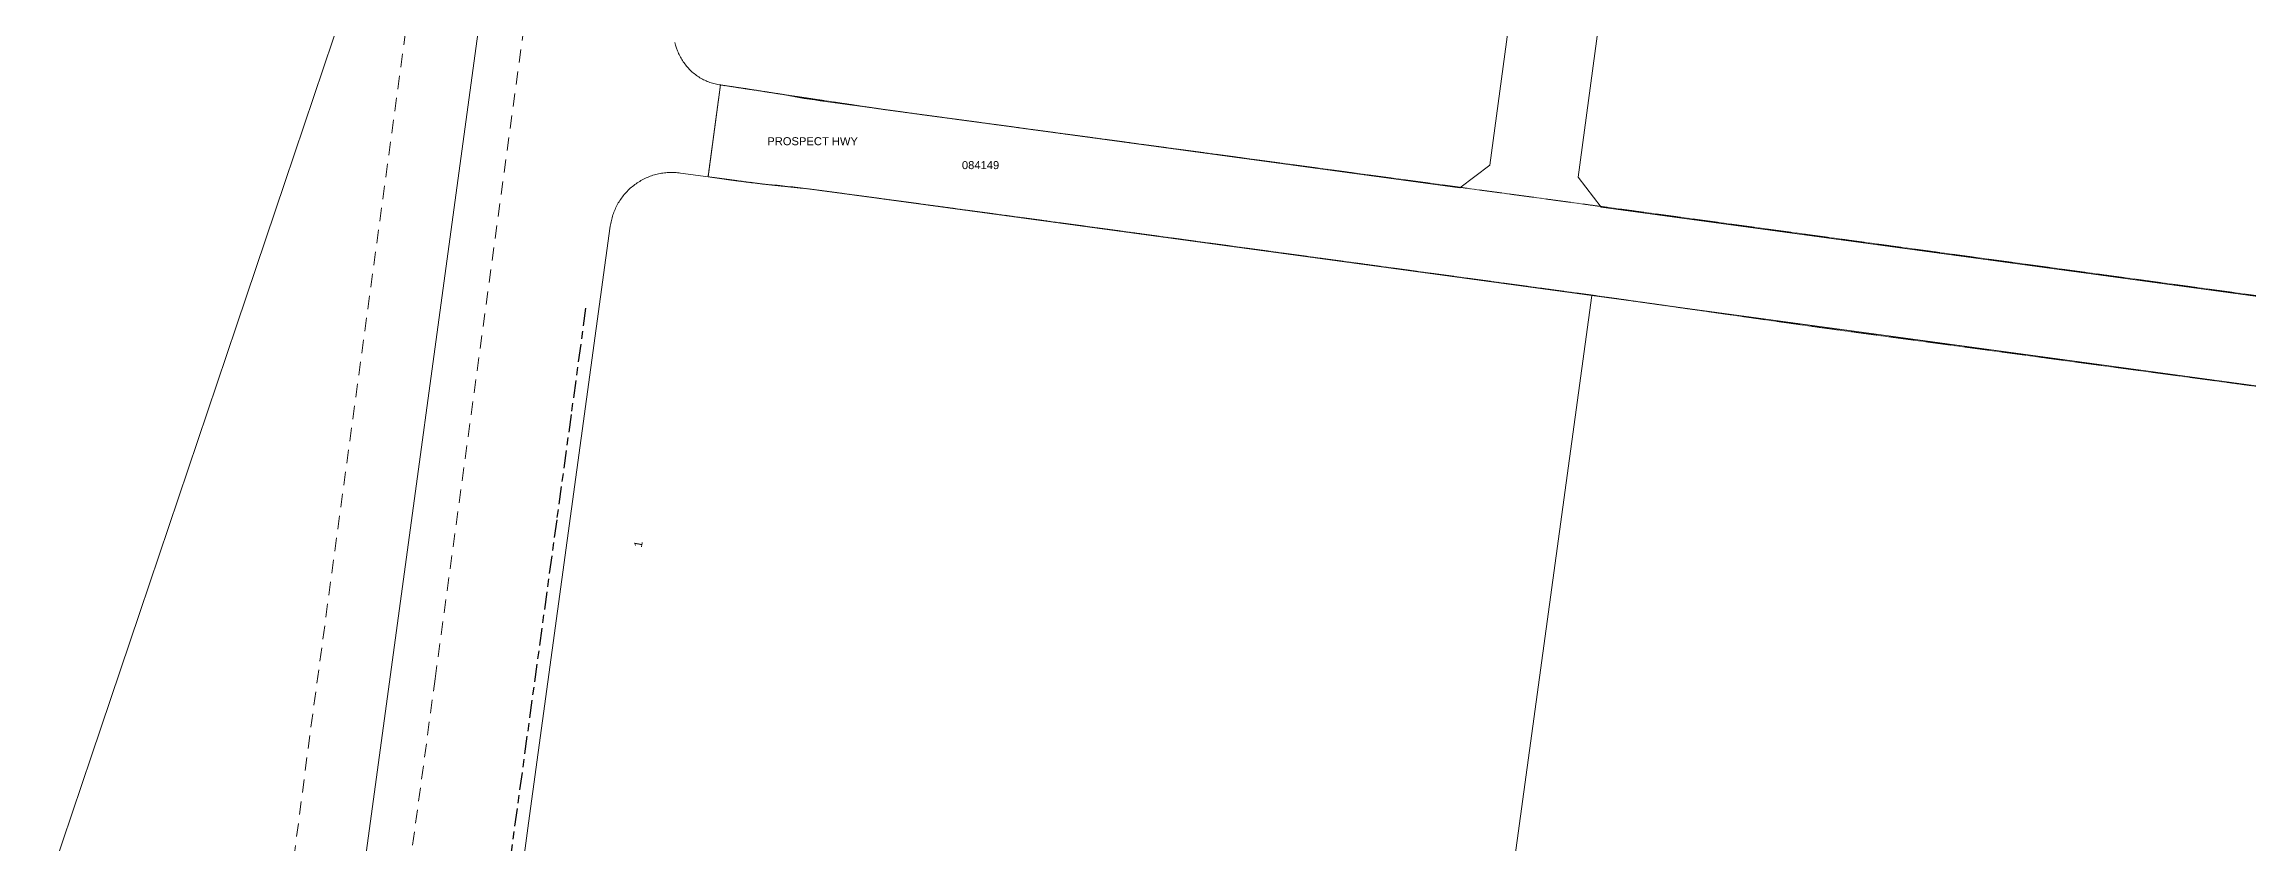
# Model space of a CAD drawing. Header units: metres. Extents: x -1 to 308408, y -2 to 6256973.
# Drawn here: x 307240.3 to 307736.1, y 6255475.1 to 6255654.9 of the extents above; entities that cross this region are included whole.
import ezdxf

# ---------------------------------------------------------------- set-up
doc = ezdxf.new("R2010")
doc.units = ezdxf.units.M
for name, pattern in [('Cable Exist UG', [8.2, 4, -1.2, 1.8, -1.2]), ('Dash', [5, 3, -2]), ('HIDDEN', [0.375, 0.25, -0.125]), ('HIDDEN2', [0.1875, 0.125, -0.0625])]:
    doc.linetypes.add(name, pattern=pattern)
for name, color, linetype, lineweight in [('Cadastre Developer_SP_EXT', 9, 'Continuous', 5), ('Cadastre Land Parcels_SP_EXT', 9, 'Continuous', 5), ('Cadastre Other Property_SP_EXT', 9, 'HIDDEN', 5), ('Cadastre Road Names_SP_HV_LV_SL_EXT', 9, 'Continuous', 5), ('Cadastre Roads_SP_EXT', 9, 'Continuous', 5)]:
    doc.layers.add(name, color=color, linetype=linetype, lineweight=lineweight)
doc.layers.add('Mains_HV_EXT', color=7, linetype='Continuous')
doc.styles.get("Standard").update_dxf_attribs({"font": 'arial.ttf'})

msp = doc.modelspace()

# ---------------------------------------------------------------- linework, layer by layer
at = {"layer": 'Cadastre Developer_SP_EXT', "linetype": 'Dash'}
msp.add_lwpolyline([(307277.24, 6255322.9), (307288.9, 6255321.35), (307288.9, 6255321.35), (307292.49, 6255321.51), (307296.59, 6255322.89), (307300.07, 6255325.46), (307302.57, 6255329.56), (307304.4, 6255335.83), (307328.27, 6255512.03), (307349.61, 6255668.86), (307374.37, 6255850.85), (307384.86, 6255924.59), (307388.37, 6255943.06), (307392.2, 6255959.8), (307394.05, 6255968.46), (307395.23, 6255971.51), (307370.65, 6255974.5), (307366.58, 6255956.94), (307362.4, 6255936.54), (307354.14, 6255897.48), (307337.78, 6255776.59), (307300.06, 6255499.29), (307277.24, 6255322.9)], close=True, dxfattribs=at)
at = {"layer": 'Cadastre Land Parcels_SP_EXT', "linetype": 'Continuous'}
for points in [[(307292.16, 6255321.46), (307359.72, 6255817.44), (307185.65, 6255301.07)], [(307185.65, 6255301.07), (307359.72, 6255817.44)], [(307582.38, 6255752.68), (307565.55, 6255627.66), (307558.8, 6255622.56), (307416.05, 6255642), (307414.85, 6255642.16), (307413.66, 6255642.33), (307412.47, 6255642.52), (307411.28, 6255642.7), (307410.09, 6255642.9), (307408.9, 6255643.1), (307407.71, 6255643.31), (307406.52, 6255643.53), (307405.34, 6255643.74), (307404.15, 6255643.95), (307402.96, 6255644.15), (307401.77, 6255644.35), (307400.58, 6255644.54), (307399.39, 6255644.72), (307398.19, 6255644.89), (307397, 6255645.06), (307392.45, 6255645.72), (307389.65, 6255625.04), (307394.77, 6255624.27), (307395.93, 6255624.12), (307397.09, 6255623.97), (307398.25, 6255623.83), (307399.41, 6255623.7), (307400.57, 6255623.57), (307401.73, 6255623.45), (307402.89, 6255623.33), (307404.05, 6255623.23), (307405.21, 6255623.12), (307406.38, 6255623.01), (307407.54, 6255622.89), (307408.7, 6255622.76), (307409.86, 6255622.63), (307411.02, 6255622.49), (307412.18, 6255622.34), (307413.33, 6255622.18), (307588.46, 6255598.32), (307860.85, 6255561.21)], [(307764.67, 6255594.52), (307590.56, 6255618.23), (307585.39, 6255624.92), (307585.39, 6255624.92), (307595.23, 6255698.01)], [(307569.42, 6255459.15), (307588.46, 6255598.32), (307413.33, 6255622.18), (307412.18, 6255622.34), (307411.02, 6255622.49), (307409.86, 6255622.63), (307408.7, 6255622.76), (307407.54, 6255622.89), (307406.38, 6255623.01), (307405.21, 6255623.12), (307404.05, 6255623.23), (307402.89, 6255623.33), (307401.73, 6255623.45), (307400.57, 6255623.57), (307399.41, 6255623.7), (307398.25, 6255623.83), (307397.09, 6255623.97), (307395.93, 6255624.12), (307394.77, 6255624.27), (307389.65, 6255625.04), (307383.45, 6255625.88), (307383.12, 6255625.93), (307382.79, 6255625.96), (307382.47, 6255625.99), (307382.14, 6255626.01), (307381.81, 6255626.02), (307381.48, 6255626.02), (307381.15, 6255626.02), (307380.82, 6255626.01), (307380.49, 6255625.99), (307380.16, 6255625.96), (307379.84, 6255625.93), (307379.51, 6255625.88), (307379.19, 6255625.83), (307378.86, 6255625.77), (307378.54, 6255625.71), (307378.22, 6255625.63), (307377.9, 6255625.55), (307377.58, 6255625.47), (307377.27, 6255625.37), (307376.96, 6255625.27), (307376.65, 6255625.16), (307376.34, 6255625.04), (307376.03, 6255624.91), (307375.73, 6255624.78), (307375.44, 6255624.64), (307375.14, 6255624.49), (307374.85, 6255624.34), (307374.56, 6255624.18), (307374.28, 6255624.01), (307374, 6255623.84), (307373.72, 6255623.66), (307373.45, 6255623.47), (307373.19, 6255623.28), (307372.93, 6255623.08), (307372.67, 6255622.88), (307372.42, 6255622.67), (307372.17, 6255622.45), (307371.93, 6255622.23), (307371.69, 6255622), (307371.46, 6255621.76), (307371.23, 6255621.52), (307371.01, 6255621.28), (307370.8, 6255621.03), (307370.59, 6255620.78), (307370.39, 6255620.52), (307370.19, 6255620.25), (307370, 6255619.98), (307369.82, 6255619.71), (307369.64, 6255619.43), (307369.47, 6255619.15), (307369.31, 6255618.86), (307369.16, 6255618.58), (307369.01, 6255618.28), (307368.86, 6255617.99), (307368.73, 6255617.69), (307368.6, 6255617.38), (307368.48, 6255617.08), (307368.36, 6255616.77), (307368.26, 6255616.46), (307368.16, 6255616.14), (307368.07, 6255615.83), (307367.98, 6255615.51), (307367.91, 6255615.19), (307367.83, 6255614.87), (307367.77, 6255614.55), (307367.72, 6255614.22), (307367.67, 6255613.9), (307349.28, 6255479.53), (307348.19, 6255471.6)], [(307860.85, 6255561.21), (307588.46, 6255598.32), (307569.42, 6255459.15), (307612.54, 6255453.27), (307811.9, 6255426.11)]]:
    msp.add_lwpolyline(points, dxfattribs=at)
at = {"layer": 'Cadastre Other Property_SP_EXT', "linetype": 'HIDDEN2'}
msp.add_lwpolyline([(307757.75, 6255595.58), (307568.19, 6255621.4), (307429.24, 6255640.19), (307429.24, 6255640.19), (307412.45, 6255642.68), (307392.45, 6255645.72), (307389.65, 6255625.04), (307402.09, 6255623.39), (307412.68, 6255622.27), (307457.83, 6255616.18), (307588.39, 6255598.41), (307640.23, 6255591.06), (307858.42, 6255561.61)], dxfattribs=at)
at = {"layer": 'Cadastre Roads_SP_EXT', "linetype": 'Continuous'}
for points in [[(307359.72, 6255817.44), (307292.16, 6255321.46)], [(307348.19, 6255471.6), (307349.28, 6255479.53), (307367.67, 6255613.9), (307367.72, 6255614.22), (307367.77, 6255614.55), (307367.83, 6255614.87), (307367.91, 6255615.19), (307367.98, 6255615.51), (307368.07, 6255615.83), (307368.16, 6255616.14), (307368.26, 6255616.46), (307368.36, 6255616.77), (307368.48, 6255617.08), (307368.6, 6255617.38), (307368.73, 6255617.69), (307368.86, 6255617.99), (307369.01, 6255618.28), (307369.16, 6255618.58), (307369.31, 6255618.86), (307369.47, 6255619.15), (307369.64, 6255619.43), (307369.82, 6255619.71), (307370, 6255619.98), (307370.19, 6255620.25), (307370.39, 6255620.52), (307370.59, 6255620.78), (307370.8, 6255621.03), (307371.01, 6255621.28), (307371.23, 6255621.52), (307371.46, 6255621.76), (307371.69, 6255622), (307371.93, 6255622.23), (307372.17, 6255622.45), (307372.42, 6255622.67), (307372.67, 6255622.88), (307372.93, 6255623.08), (307373.19, 6255623.28), (307373.45, 6255623.47), (307373.72, 6255623.66), (307374, 6255623.84), (307374.28, 6255624.01), (307374.56, 6255624.18), (307374.85, 6255624.34), (307375.14, 6255624.49), (307375.44, 6255624.64), (307375.73, 6255624.78), (307376.03, 6255624.91), (307376.34, 6255625.04), (307376.65, 6255625.16), (307376.96, 6255625.27), (307377.27, 6255625.37), (307377.58, 6255625.47), (307377.9, 6255625.55), (307378.22, 6255625.63), (307378.54, 6255625.71), (307378.86, 6255625.77), (307379.19, 6255625.83), (307379.51, 6255625.88), (307379.84, 6255625.93), (307380.16, 6255625.96), (307380.49, 6255625.99), (307380.82, 6255626.01), (307381.15, 6255626.02), (307381.48, 6255626.02), (307381.81, 6255626.02), (307382.14, 6255626.01), (307382.47, 6255625.99), (307382.79, 6255625.96), (307383.12, 6255625.93), (307383.45, 6255625.88), (307389.65, 6255625.04), (307392.45, 6255645.72), (307392.45, 6255645.72), (307392.14, 6255645.77), (307391.84, 6255645.82), (307391.54, 6255645.88), (307391.23, 6255645.95), (307390.94, 6255646.02), (307390.64, 6255646.11), (307390.35, 6255646.2), (307390.05, 6255646.3), (307389.77, 6255646.4), (307389.48, 6255646.52), (307389.2, 6255646.64), (307388.92, 6255646.77), (307388.64, 6255646.9), (307388.37, 6255647.04), (307388.1, 6255647.19), (307387.83, 6255647.35), (307387.57, 6255647.51), (307387.31, 6255647.68), (307387.06, 6255647.86), (307386.81, 6255648.04), (307386.57, 6255648.23), (307386.33, 6255648.43), (307386.1, 6255648.63), (307385.87, 6255648.83), (307385.65, 6255649.05), (307385.43, 6255649.26), (307385.22, 6255649.49), (307385.01, 6255649.72), (307384.81, 6255649.95), (307384.62, 6255650.19), (307384.43, 6255650.44), (307384.25, 6255650.69), (307384.08, 6255650.94), (307383.91, 6255651.2), (307383.75, 6255651.46), (307383.59, 6255651.72), (307383.44, 6255652), (307383.3, 6255652.27), (307383.17, 6255652.55), (307383.04, 6255652.83), (307382.93, 6255653.11), (307382.81, 6255653.4), (307382.59, 6255654.02), (307382.36, 6255654.64), (307382.15, 6255655.26)]]:
    msp.add_lwpolyline(points, dxfattribs=at)
at = {"layer": 'Mains_HV_EXT', "linetype": 'Cable Exist UG'}
msp.add_lwpolyline([(307362.12, 6255595.46), (307358.85, 6255571.53), (307355.6, 6255547.82), (307338.28, 6255421.43), (307333.43, 6255386.11), (307329.42, 6255356.9)], dxfattribs=at)

# ---------------------------------------------------------------- texts
at = {"layer": 'Cadastre Land Parcels_SP_EXT'}
msp.add_text('1', height=1.8, rotation=79.3095, dxfattribs=at).set_placement((307374.72, 6255541.48))
at = {"layer": 'Cadastre Other Property_SP_EXT'}
msp.add_text('084149', height=1.8, dxfattribs=at).set_placement((307446.76, 6255626.77))
at = {"layer": 'Cadastre Road Names_SP_HV_LV_SL_EXT'}
msp.add_text('PROSPECT HWY', height=1.8, dxfattribs=at).set_placement((307402.98, 6255632.15))

doc.saveas('drawing.dxf')
